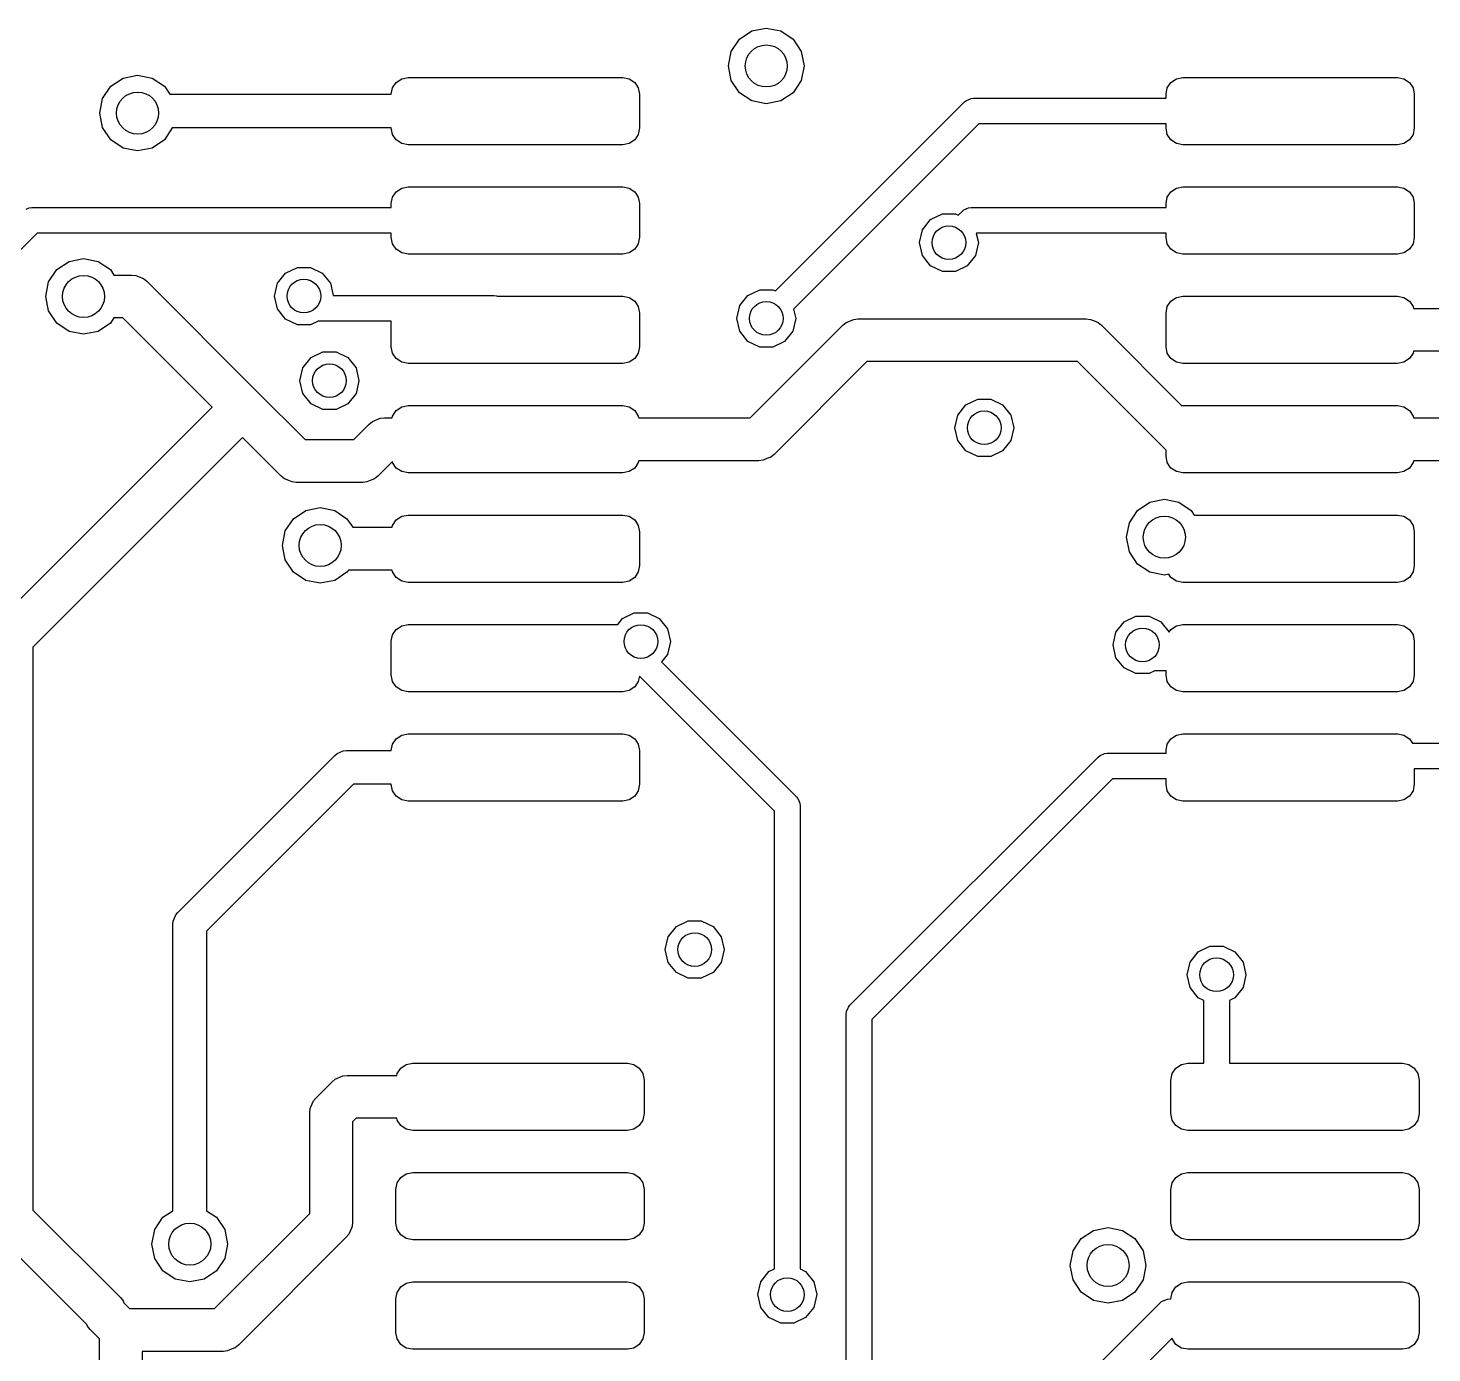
# Model space of a CAD drawing. Extents: x 0.05 to 3.89, y 0.04 to 4.21.
# Drawn here: x 1.9819 to 2.3102, y 1.1675 to 1.4774 of the extents above; entities that cross this region are included whole.
import ezdxf

# ---------------------------------------------------------------- set-up
doc = ezdxf.new("R2010")
doc.units = 0
doc.header["$MEASUREMENT"] = 0
doc.layers.add('BLACK', color=7, linetype='CONTINUOUS')

msp = doc.modelspace()

# ---------------------------------------------------------------- linework, layer by layer
at = {"layer": 'BLACK', "linetype": 'CONTINUOUS'}
for p, q in [((2.14634, 1.47189), (2.14826, 1.47477)), ((2.14826, 1.47477), (2.15114, 1.47669)), ((2.15114, 1.47669), (2.15453, 1.47736)), ((2.15453, 1.47736), (2.15792, 1.47669)), ((2.15792, 1.47669), (2.16079, 1.47477)), ((2.16079, 1.47477), (2.16271, 1.47189)), ((2.14567, 1.4685), (2.14634, 1.47189)), ((2.16271, 1.47189), (2.16339, 1.4685)), ((2.14634, 1.46511), (2.14567, 1.4685)), ((2.16339, 1.4685), (2.16271, 1.46511)), ((2.00122, 1.46374), (2.00409, 1.46566)), ((2.00409, 1.46566), (2.00748, 1.46634)), ((2.00748, 1.46634), (2.01087, 1.46566)), ((2.01087, 1.46566), (2.01374, 1.46374)), ((2.06713, 1.46339), (2.06799, 1.46467)), ((2.06799, 1.46467), (2.06926, 1.46552)), ((2.06926, 1.46552), (2.07077, 1.46582)), ((2.07077, 1.46582), (2.12097, 1.46582)), ((2.12097, 1.46582), (2.12247, 1.46552)), ((2.12247, 1.46552), (2.12375, 1.46467)), ((2.12375, 1.46467), (2.1246, 1.46339)), ((2.14826, 1.46224), (2.14634, 1.46511)), ((2.16271, 1.46511), (2.16079, 1.46224)), ((2.24833, 1.46339), (2.24918, 1.46467)), ((2.24918, 1.46467), (2.25046, 1.46552)), ((2.25046, 1.46552), (2.25197, 1.46582)), ((2.25197, 1.46582), (2.30217, 1.46582)), ((2.30217, 1.46582), (2.30367, 1.46552)), ((2.30367, 1.46552), (2.30495, 1.46467)), ((2.30495, 1.46467), (2.3058, 1.46339)), ((1.9993, 1.46087), (2.00122, 1.46374)), ((2.01374, 1.46374), (2.01499, 1.46188)), ((2.01499, 1.46188), (2.06683, 1.46188)), ((2.06683, 1.46188), (2.06713, 1.46339)), ((2.1246, 1.46339), (2.1249, 1.46188)), ((2.1249, 1.46188), (2.1249, 1.45401)), ((2.15114, 1.46032), (2.14826, 1.46224)), ((2.16079, 1.46224), (2.15792, 1.46032)), ((2.24803, 1.46188), (2.24833, 1.46339)), ((2.24803, 1.46095), (2.24803, 1.46188)), ((2.3058, 1.46339), (2.3061, 1.46188)), ((2.3061, 1.46188), (2.3061, 1.45401)), ((1.99862, 1.45748), (1.9993, 1.46087)), ((2.15453, 1.45965), (2.15114, 1.46032)), ((2.15792, 1.46032), (2.15453, 1.45965)), ((2.1567, 1.41586), (2.2009, 1.46007)), ((2.2009, 1.46007), (2.20136, 1.46044)), ((2.20136, 1.46044), (2.20244, 1.46089)), ((2.20244, 1.46089), (2.20303, 1.46095)), ((2.20303, 1.46095), (2.24803, 1.46095)), ((1.9993, 1.45409), (1.99862, 1.45748)), ((2.20427, 1.45495), (2.16093, 1.4116)), ((2.24803, 1.45495), (2.20427, 1.45495)), ((2.24803, 1.45401), (2.24803, 1.45495)), ((2.00122, 1.45122), (1.9993, 1.45409)), ((2.01561, 1.45401), (2.01374, 1.45122)), ((2.06683, 1.45401), (2.01561, 1.45401)), ((2.06713, 1.4525), (2.06683, 1.45401)), ((2.06799, 1.45123), (2.06713, 1.4525)), ((2.1246, 1.4525), (2.12375, 1.45123)), ((2.1249, 1.45401), (2.1246, 1.4525)), ((2.24833, 1.4525), (2.24803, 1.45401)), ((2.24918, 1.45123), (2.24833, 1.4525)), ((2.3058, 1.4525), (2.30495, 1.45123)), ((2.3061, 1.45401), (2.3058, 1.4525)), ((2.00409, 1.4493), (2.00122, 1.45122)), ((2.00748, 1.44862), (2.00409, 1.4493)), ((2.01087, 1.4493), (2.00748, 1.44862)), ((2.01374, 1.45122), (2.01087, 1.4493)), ((2.06926, 1.45037), (2.06799, 1.45123)), ((2.07077, 1.45007), (2.06926, 1.45037)), ((2.12097, 1.45007), (2.07077, 1.45007)), ((2.12247, 1.45037), (2.12097, 1.45007)), ((2.12375, 1.45123), (2.12247, 1.45037)), ((2.25046, 1.45037), (2.24918, 1.45123)), ((2.25197, 1.45007), (2.25046, 1.45037)), ((2.30217, 1.45007), (2.25197, 1.45007)), ((2.30367, 1.45037), (2.30217, 1.45007)), ((2.30495, 1.45123), (2.30367, 1.45037)), ((2.06713, 1.4378), (2.06799, 1.43908)), ((2.06799, 1.43908), (2.06926, 1.43993)), ((2.06926, 1.43993), (2.07077, 1.44023)), ((2.07077, 1.44023), (2.12097, 1.44023)), ((2.12097, 1.44023), (2.12247, 1.43993)), ((2.12247, 1.43993), (2.12375, 1.43908)), ((2.12375, 1.43908), (2.1246, 1.4378)), ((2.24833, 1.4378), (2.24918, 1.43908)), ((2.24918, 1.43908), (2.25046, 1.43993)), ((2.25046, 1.43993), (2.25197, 1.44023)), ((2.25197, 1.44023), (2.30217, 1.44023)), ((2.30217, 1.44023), (2.30367, 1.43993)), ((2.30367, 1.43993), (2.30495, 1.43908)), ((2.30495, 1.43908), (2.3058, 1.4378)), ((1.9814, 1.43498), (1.98216, 1.4353)), ((1.98216, 1.4353), (1.98275, 1.43536)), ((1.98275, 1.43536), (2.06683, 1.43536)), ((2.06683, 1.43629), (2.06713, 1.4378)), ((2.06683, 1.43536), (2.06683, 1.43629)), ((2.1246, 1.4378), (2.1249, 1.43629)), ((2.1249, 1.43629), (2.1249, 1.42842)), ((2.20077, 1.43485), (2.20185, 1.4353)), ((2.20185, 1.4353), (2.20243, 1.43536)), ((2.20243, 1.43536), (2.24803, 1.43536)), ((2.24803, 1.43629), (2.24833, 1.4378)), ((2.24803, 1.43536), (2.24803, 1.43629)), ((2.3058, 1.4378), (2.3061, 1.43629)), ((2.3061, 1.43629), (2.3061, 1.42842)), ((2.19104, 1.43015), (2.19295, 1.43255)), ((2.19295, 1.43255), (2.19571, 1.43388)), ((2.19571, 1.43388), (2.19878, 1.43388)), ((2.19878, 1.43388), (2.19941, 1.43358)), ((2.19941, 1.43358), (2.20031, 1.43448)), ((2.20031, 1.43448), (2.20077, 1.43485)), ((1.98399, 1.42936), (1.9096, 1.35497)), ((2.06683, 1.42936), (1.98399, 1.42936)), ((2.06683, 1.42842), (2.06683, 1.42936)), ((2.06713, 1.42691), (2.06683, 1.42842)), ((2.1249, 1.42842), (2.1246, 1.42691)), ((2.19035, 1.42717), (2.19104, 1.43015)), ((2.20368, 1.42936), (2.20364, 1.42932)), ((2.20364, 1.42932), (2.20413, 1.42717)), ((2.24803, 1.42936), (2.20368, 1.42936)), ((2.24803, 1.42842), (2.24803, 1.42936)), ((2.24833, 1.42691), (2.24803, 1.42842)), ((2.3061, 1.42842), (2.3058, 1.42691)), ((2.06799, 1.42564), (2.06713, 1.42691)), ((2.06926, 1.42478), (2.06799, 1.42564)), ((2.12375, 1.42564), (2.12247, 1.42478)), ((2.1246, 1.42691), (2.12375, 1.42564)), ((2.19104, 1.42418), (2.19035, 1.42717)), ((2.20413, 1.42717), (2.20345, 1.42418)), ((2.24918, 1.42564), (2.24833, 1.42691)), ((2.25046, 1.42478), (2.24918, 1.42564)), ((2.30495, 1.42564), (2.30367, 1.42478)), ((2.3058, 1.42691), (2.30495, 1.42564)), ((1.98858, 1.42086), (1.99145, 1.42278)), ((1.99145, 1.42278), (1.99484, 1.42345)), ((1.99484, 1.42345), (1.99823, 1.42278)), ((1.99823, 1.42278), (2.00111, 1.42086)), ((2.07077, 1.42448), (2.06926, 1.42478)), ((2.12097, 1.42448), (2.07077, 1.42448)), ((2.12247, 1.42478), (2.12097, 1.42448)), ((2.19295, 1.42178), (2.19104, 1.42418)), ((2.19571, 1.42045), (2.19295, 1.42178)), ((2.20154, 1.42178), (2.19878, 1.42045)), ((2.20345, 1.42418), (2.20154, 1.42178)), ((2.25197, 1.42448), (2.25046, 1.42478)), ((2.30217, 1.42448), (2.25197, 1.42448)), ((2.30367, 1.42478), (2.30217, 1.42448)), ((1.98666, 1.41798), (1.98858, 1.42086)), ((2.00111, 1.42086), (2.00195, 1.41959)), ((2.00195, 1.41959), (2.00609, 1.41959)), ((2.00609, 1.41959), (2.00707, 1.4195)), ((2.00707, 1.4195), (2.00707, 1.4195)), ((2.00707, 1.4195), (2.00782, 1.41919)), ((2.00782, 1.41919), (2.00887, 1.41875)), ((2.00887, 1.41875), (2.00887, 1.41875)), ((2.00887, 1.41875), (2.00963, 1.41813)), ((2.04017, 1.41766), (2.04209, 1.42005)), ((2.04209, 1.42005), (2.04485, 1.42138)), ((2.04485, 1.42138), (2.04791, 1.42138)), ((2.04791, 1.42138), (2.05068, 1.42005)), ((2.05068, 1.42005), (2.05259, 1.41766)), ((2.19878, 1.42045), (2.19571, 1.42045)), ((1.98599, 1.41459), (1.98666, 1.41798)), ((2.00963, 1.41813), (2.03553, 1.39223)), ((2.03949, 1.41467), (2.04017, 1.41766)), ((2.05259, 1.41766), (2.05324, 1.41481)), ((2.15023, 1.41484), (2.15299, 1.41617)), ((2.15299, 1.41617), (2.15606, 1.41617)), ((2.15606, 1.41617), (2.1567, 1.41586)), ((1.98666, 1.4112), (1.98599, 1.41459)), ((2.04017, 1.41168), (2.03949, 1.41467)), ((2.05324, 1.41481), (2.09082, 1.41481)), ((2.09082, 1.41481), (2.09141, 1.41475)), ((2.09141, 1.41475), (2.09168, 1.41464)), ((2.09168, 1.41464), (2.12097, 1.41464)), ((2.12097, 1.41464), (2.12247, 1.41434)), ((2.12247, 1.41434), (2.12375, 1.41349)), ((2.12375, 1.41349), (2.1246, 1.41221)), ((2.1246, 1.41221), (2.1249, 1.4107)), ((2.14764, 1.40945), (2.14832, 1.41244)), ((2.14832, 1.41244), (2.15023, 1.41484)), ((2.24803, 1.4107), (2.24833, 1.41221)), ((2.24833, 1.41221), (2.24918, 1.41349)), ((2.24918, 1.41349), (2.25046, 1.41434)), ((2.25046, 1.41434), (2.25197, 1.41464)), ((2.25197, 1.41464), (2.30217, 1.41464)), ((2.30217, 1.41464), (2.30367, 1.41434)), ((2.30367, 1.41434), (2.30495, 1.41349)), ((2.30495, 1.41349), (2.3058, 1.41221)), ((2.3058, 1.41221), (2.30589, 1.41177)), ((1.98858, 1.40833), (1.98666, 1.4112)), ((2.00195, 1.40959), (2.00111, 1.40833)), ((2.00402, 1.40959), (2.00195, 1.40959)), ((2.02493, 1.38869), (2.00402, 1.40959)), ((2.04209, 1.40928), (2.04017, 1.41168)), ((2.04485, 1.40795), (2.04209, 1.40928)), ((2.0497, 1.40881), (2.04791, 1.40795)), ((2.06683, 1.40881), (2.0497, 1.40881)), ((2.06683, 1.40283), (2.06683, 1.40881)), ((2.1249, 1.4107), (2.1249, 1.40283)), ((2.14832, 1.40646), (2.14764, 1.40945)), ((2.16142, 1.40945), (2.16074, 1.40646)), ((2.16093, 1.4116), (2.16142, 1.40945)), ((2.17319, 1.40849), (2.17499, 1.40923)), ((2.17499, 1.40923), (2.17597, 1.40933)), ((2.17499, 1.40923), (2.17499, 1.40923)), ((2.17597, 1.40933), (2.22937, 1.40933)), ((2.22937, 1.40933), (2.23034, 1.40923)), ((2.23034, 1.40923), (2.23034, 1.40923)), ((2.23034, 1.40923), (2.23109, 1.40893)), ((2.23109, 1.40893), (2.23214, 1.40849)), ((2.24803, 1.40283), (2.24803, 1.4107)), ((2.30589, 1.41177), (2.32497, 1.41177)), ((1.99145, 1.40641), (1.98858, 1.40833)), ((1.99484, 1.40573), (1.99145, 1.40641)), ((1.99823, 1.40641), (1.99484, 1.40573)), ((2.00111, 1.40833), (1.99823, 1.40641)), ((2.04791, 1.40795), (2.04485, 1.40795)), ((2.15023, 1.40406), (2.14832, 1.40646)), ((2.15074, 1.38617), (2.17243, 1.40787)), ((2.16074, 1.40646), (2.15882, 1.40406)), ((2.17243, 1.40787), (2.17319, 1.40849)), ((2.23214, 1.40849), (2.23214, 1.40849)), ((2.23214, 1.40849), (2.2329, 1.40787)), ((2.2329, 1.40787), (2.25176, 1.38901)), ((2.06713, 1.40132), (2.06683, 1.40283)), ((2.1249, 1.40283), (2.1246, 1.40132)), ((2.15299, 1.40273), (2.15023, 1.40406)), ((2.15606, 1.40273), (2.15299, 1.40273)), ((2.15882, 1.40406), (2.15606, 1.40273)), ((2.24833, 1.40132), (2.24803, 1.40283)), ((2.04615, 1.39787), (2.04807, 1.40027)), ((2.04807, 1.40027), (2.05083, 1.4016)), ((2.05083, 1.4016), (2.0539, 1.4016)), ((2.0539, 1.4016), (2.05666, 1.40027)), ((2.05666, 1.40027), (2.05857, 1.39787)), ((2.06799, 1.40004), (2.06713, 1.40132)), ((2.06926, 1.39919), (2.06799, 1.40004)), ((2.07077, 1.39889), (2.06926, 1.39919)), ((2.12097, 1.39889), (2.07077, 1.39889)), ((2.12247, 1.39919), (2.12097, 1.39889)), ((2.12375, 1.40004), (2.12247, 1.39919)), ((2.1246, 1.40132), (2.12375, 1.40004)), ((2.17804, 1.39933), (2.15635, 1.37764)), ((2.2273, 1.39933), (2.17804, 1.39933)), ((2.24803, 1.37859), (2.2273, 1.39933)), ((2.24918, 1.40004), (2.24833, 1.40132)), ((2.25046, 1.39919), (2.24918, 1.40004)), ((2.25197, 1.39889), (2.25046, 1.39919)), ((2.30217, 1.39889), (2.25197, 1.39889)), ((2.30367, 1.39919), (2.30217, 1.39889)), ((2.30495, 1.40004), (2.30367, 1.39919)), ((2.3058, 1.40132), (2.30495, 1.40004)), ((2.30589, 1.40177), (2.3058, 1.40132)), ((2.32704, 1.40177), (2.30589, 1.40177)), ((2.04547, 1.39488), (2.04615, 1.39787)), ((2.05857, 1.39787), (2.05925, 1.39488)), ((2.03553, 1.39223), (2.03553, 1.39222)), ((2.03553, 1.39222), (2.04665, 1.3811)), ((2.04615, 1.39189), (2.04547, 1.39488)), ((2.05925, 1.39488), (2.05857, 1.39189)), ((2.04807, 1.3895), (2.04615, 1.39189)), ((2.05083, 1.38816), (2.04807, 1.3895)), ((2.05666, 1.3895), (2.0539, 1.38816)), ((2.05857, 1.39189), (2.05666, 1.3895)), ((2.06926, 1.38875), (2.07077, 1.38905)), ((2.07077, 1.38905), (2.12097, 1.38905)), ((2.12097, 1.38905), (2.12247, 1.38875)), ((2.1993, 1.38685), (2.20122, 1.38924)), ((2.20122, 1.38924), (2.20398, 1.39058)), ((2.20398, 1.39058), (2.20704, 1.39058)), ((2.20704, 1.39058), (2.20981, 1.38924)), ((2.20981, 1.38924), (2.21172, 1.38685)), ((2.25176, 1.38901), (2.25197, 1.38905)), ((2.25197, 1.38905), (2.30217, 1.38905)), ((2.30217, 1.38905), (2.30367, 1.38875)), ((1.97442, 1.33818), (2.02493, 1.38869)), ((2.0539, 1.38816), (2.05083, 1.38816)), ((2.06244, 1.38533), (2.06424, 1.38608)), ((2.06424, 1.38608), (2.06521, 1.38617)), ((2.06521, 1.38617), (2.06705, 1.38617)), ((2.06705, 1.38617), (2.06713, 1.38662)), ((2.06713, 1.38662), (2.06799, 1.3879)), ((2.06799, 1.3879), (2.06926, 1.38875)), ((2.12247, 1.38875), (2.12375, 1.3879)), ((2.12375, 1.3879), (2.1246, 1.38662)), ((2.1246, 1.38662), (2.12469, 1.38617)), ((2.12469, 1.38617), (2.15074, 1.38617)), ((2.19862, 1.38386), (2.1993, 1.38685)), ((2.21172, 1.38685), (2.2124, 1.38386)), ((2.30367, 1.38875), (2.30495, 1.3879)), ((2.30495, 1.3879), (2.3058, 1.38662)), ((2.3058, 1.38662), (2.30589, 1.38617)), ((2.30589, 1.38617), (2.31607, 1.38617)), ((2.05807, 1.3811), (2.06168, 1.38471)), ((2.06168, 1.38471), (2.06244, 1.38533)), ((2.06244, 1.38533), (2.06244, 1.38533)), ((2.1993, 1.38087), (2.19862, 1.38386)), ((2.2124, 1.38386), (2.21172, 1.38087)), ((2.032, 1.38162), (1.98295, 1.33257)), ((2.04105, 1.37257), (2.032, 1.38162)), ((2.04665, 1.3811), (2.05807, 1.3811)), ((2.20122, 1.37847), (2.1993, 1.38087)), ((2.21172, 1.38087), (2.20981, 1.37847)), ((2.06708, 1.37598), (2.06368, 1.37257)), ((2.06713, 1.37573), (2.06708, 1.37598)), ((2.12469, 1.37617), (2.1246, 1.37573)), ((2.15281, 1.37617), (2.12469, 1.37617)), ((2.15379, 1.37627), (2.15281, 1.37617)), ((2.15468, 1.37664), (2.15379, 1.37627)), ((2.15379, 1.37627), (2.15379, 1.37627)), ((2.15559, 1.37702), (2.15468, 1.37664)), ((2.15635, 1.37764), (2.15559, 1.37702)), ((2.15559, 1.37702), (2.15559, 1.37702)), ((2.20398, 1.37714), (2.20122, 1.37847)), ((2.20704, 1.37714), (2.20398, 1.37714)), ((2.20981, 1.37847), (2.20704, 1.37714)), ((2.24803, 1.37724), (2.24803, 1.37859)), ((2.24833, 1.37573), (2.24803, 1.37724)), ((2.30589, 1.37617), (2.3058, 1.37573)), ((2.314, 1.37617), (2.30589, 1.37617)), ((2.04181, 1.37194), (2.04105, 1.37257)), ((2.06368, 1.37257), (2.06292, 1.37194)), ((2.06799, 1.37445), (2.06713, 1.37573)), ((2.06926, 1.3736), (2.06799, 1.37445)), ((2.07077, 1.3733), (2.06926, 1.3736)), ((2.12097, 1.3733), (2.07077, 1.3733)), ((2.12247, 1.3736), (2.12097, 1.3733)), ((2.12375, 1.37445), (2.12247, 1.3736)), ((2.1246, 1.37573), (2.12375, 1.37445)), ((2.24918, 1.37445), (2.24833, 1.37573)), ((2.25046, 1.3736), (2.24918, 1.37445)), ((2.25197, 1.3733), (2.25046, 1.3736)), ((2.30217, 1.3733), (2.25197, 1.3733)), ((2.30367, 1.3736), (2.30217, 1.3733)), ((2.30495, 1.37445), (2.30367, 1.3736)), ((2.3058, 1.37573), (2.30495, 1.37445)), ((2.04181, 1.37194), (2.04181, 1.37194)), ((2.04286, 1.37151), (2.04181, 1.37194)), ((2.04361, 1.3712), (2.04286, 1.37151)), ((2.04458, 1.3711), (2.04361, 1.3712)), ((2.04361, 1.3712), (2.04361, 1.3712)), ((2.06014, 1.3711), (2.04458, 1.3711)), ((2.06112, 1.3712), (2.06014, 1.3711)), ((2.06186, 1.37151), (2.06112, 1.3712)), ((2.06112, 1.3712), (2.06112, 1.3712)), ((2.06292, 1.37194), (2.06186, 1.37151)), ((2.06292, 1.37194), (2.06292, 1.37194)), ((2.24137, 1.36453), (2.24425, 1.36645)), ((2.24425, 1.36645), (2.24764, 1.36713)), ((2.24764, 1.36713), (2.25103, 1.36645)), ((2.25103, 1.36645), (2.2539, 1.36453)), ((2.04393, 1.3626), (2.04681, 1.36452)), ((2.04681, 1.36452), (2.0502, 1.3652)), ((2.0502, 1.3652), (2.05359, 1.36452)), ((2.05359, 1.36452), (2.05646, 1.3626)), ((2.06799, 1.36231), (2.06926, 1.36316)), ((2.06926, 1.36316), (2.07077, 1.36346)), ((2.07077, 1.36346), (2.12097, 1.36346)), ((2.12097, 1.36346), (2.12247, 1.36316)), ((2.12247, 1.36316), (2.12375, 1.36231)), ((2.23945, 1.36166), (2.24137, 1.36453)), ((2.2539, 1.36453), (2.25462, 1.36346)), ((2.25462, 1.36346), (2.30217, 1.36346)), ((2.30217, 1.36346), (2.30367, 1.36316)), ((2.30367, 1.36316), (2.30495, 1.36231)), ((2.04134, 1.35634), (2.04201, 1.35973)), ((2.04201, 1.35973), (2.04393, 1.3626)), ((2.05646, 1.3626), (2.05781, 1.36058)), ((2.05781, 1.36058), (2.06705, 1.36058)), ((2.06705, 1.36058), (2.06713, 1.36103)), ((2.06713, 1.36103), (2.06799, 1.36231)), ((2.12375, 1.36231), (2.1246, 1.36103)), ((2.1246, 1.36103), (2.1249, 1.35952)), ((2.1249, 1.35952), (2.1249, 1.35165)), ((2.23878, 1.35827), (2.23945, 1.36166)), ((2.30495, 1.36231), (2.3058, 1.36103)), ((2.3058, 1.36103), (2.3061, 1.35952)), ((2.3061, 1.35952), (2.3061, 1.35165)), ((2.04201, 1.35295), (2.04134, 1.35634)), ((2.23945, 1.35488), (2.23878, 1.35827)), ((2.04393, 1.35007), (2.04201, 1.35295)), ((2.24137, 1.352), (2.23945, 1.35488)), ((2.04681, 1.34815), (2.04393, 1.35007)), ((2.05646, 1.35007), (2.05359, 1.34815)), ((2.0568, 1.35058), (2.05646, 1.35007)), ((2.06705, 1.35058), (2.0568, 1.35058)), ((2.06713, 1.35014), (2.06705, 1.35058)), ((2.06799, 1.34886), (2.06713, 1.35014)), ((2.1246, 1.35014), (2.12375, 1.34886)), ((2.1249, 1.35165), (2.1246, 1.35014)), ((2.24425, 1.35008), (2.24137, 1.352)), ((2.24764, 1.34941), (2.24425, 1.35008)), ((2.24868, 1.34962), (2.24764, 1.34941)), ((2.24918, 1.34886), (2.24868, 1.34962)), ((2.3058, 1.35014), (2.30495, 1.34886)), ((2.3061, 1.35165), (2.3058, 1.35014)), ((2.0502, 1.34748), (2.04681, 1.34815)), ((2.05359, 1.34815), (2.0502, 1.34748)), ((2.06926, 1.34801), (2.06799, 1.34886)), ((2.07077, 1.34771), (2.06926, 1.34801)), ((2.12097, 1.34771), (2.07077, 1.34771)), ((2.12247, 1.34801), (2.12097, 1.34771)), ((2.12375, 1.34886), (2.12247, 1.34801)), ((2.25046, 1.34801), (2.24918, 1.34886)), ((2.25197, 1.34771), (2.25046, 1.34801)), ((2.30217, 1.34771), (2.25197, 1.34771)), ((2.30367, 1.34801), (2.30217, 1.34771)), ((2.30495, 1.34886), (2.30367, 1.34801)), ((2.1209, 1.33924), (2.12366, 1.34058)), ((2.12366, 1.34058), (2.12673, 1.34058)), ((2.12673, 1.34058), (2.12949, 1.33924)), ((2.23822, 1.33846), (2.24099, 1.33979)), ((2.24099, 1.33979), (2.24405, 1.33979)), ((2.24405, 1.33979), (2.24682, 1.33846)), ((2.06713, 1.33544), (2.06799, 1.33671)), ((2.06799, 1.33671), (2.06926, 1.33757)), ((2.06926, 1.33757), (2.07077, 1.33787)), ((2.07077, 1.33787), (2.1198, 1.33787)), ((2.1198, 1.33787), (2.1209, 1.33924)), ((2.12949, 1.33924), (2.1314, 1.33685)), ((2.1314, 1.33685), (2.13209, 1.33386)), ((2.23631, 1.33606), (2.23822, 1.33846)), ((2.24682, 1.33846), (2.24873, 1.33606)), ((2.24873, 1.33604), (2.24918, 1.33671)), ((2.24918, 1.33671), (2.25046, 1.33757)), ((2.25046, 1.33757), (2.25197, 1.33787)), ((2.25197, 1.33787), (2.30217, 1.33787)), ((2.30217, 1.33787), (2.30367, 1.33757)), ((2.30367, 1.33757), (2.30495, 1.33671)), ((2.30495, 1.33671), (2.3058, 1.33544)), ((2.06683, 1.33393), (2.06713, 1.33544)), ((2.06683, 1.32606), (2.06683, 1.33393)), ((2.13209, 1.33386), (2.1314, 1.33087)), ((2.23563, 1.33307), (2.23631, 1.33606)), ((2.24873, 1.33606), (2.24873, 1.33604)), ((2.3058, 1.33544), (2.3061, 1.33393)), ((2.3061, 1.33393), (2.3061, 1.32606)), ((1.98295, 1.33257), (1.98295, 1.20089)), ((2.1314, 1.33087), (2.13001, 1.32913)), ((2.23631, 1.33008), (2.23563, 1.33307)), ((2.23822, 1.32768), (2.23631, 1.33008)), ((2.13001, 1.32913), (2.16157, 1.29757)), ((2.24099, 1.32635), (2.23822, 1.32768)), ((2.24542, 1.32701), (2.24405, 1.32635)), ((2.2456, 1.32699), (2.24542, 1.32701)), ((2.24803, 1.32699), (2.2456, 1.32699)), ((2.24803, 1.32606), (2.24803, 1.32699)), ((2.06713, 1.32455), (2.06683, 1.32606)), ((2.06799, 1.32327), (2.06713, 1.32455)), ((2.06926, 1.32242), (2.06799, 1.32327)), ((2.12375, 1.32327), (2.12247, 1.32242)), ((2.1246, 1.32455), (2.12375, 1.32327)), ((2.12485, 1.3258), (2.1246, 1.32455)), ((2.15645, 1.29421), (2.12485, 1.3258)), ((2.24405, 1.32635), (2.24099, 1.32635)), ((2.24833, 1.32455), (2.24803, 1.32606)), ((2.24918, 1.32327), (2.24833, 1.32455)), ((2.25046, 1.32242), (2.24918, 1.32327)), ((2.30495, 1.32327), (2.30367, 1.32242)), ((2.3058, 1.32455), (2.30495, 1.32327)), ((2.3061, 1.32606), (2.3058, 1.32455)), ((2.07077, 1.32212), (2.06926, 1.32242)), ((2.12097, 1.32212), (2.07077, 1.32212)), ((2.12247, 1.32242), (2.12097, 1.32212)), ((2.25197, 1.32212), (2.25046, 1.32242)), ((2.30217, 1.32212), (2.25197, 1.32212)), ((2.30367, 1.32242), (2.30217, 1.32212)), ((2.06713, 1.30985), (2.06799, 1.31112)), ((2.06799, 1.31112), (2.06926, 1.31198)), ((2.06926, 1.31198), (2.07077, 1.31228)), ((2.07077, 1.31228), (2.12097, 1.31228)), ((2.12097, 1.31228), (2.12247, 1.31198)), ((2.12247, 1.31198), (2.12375, 1.31112)), ((2.12375, 1.31112), (2.1246, 1.30985)), ((2.24833, 1.30985), (2.24918, 1.31112)), ((2.24918, 1.31112), (2.25046, 1.31198)), ((2.25046, 1.31198), (2.25197, 1.31228)), ((2.25197, 1.31228), (2.30217, 1.31228)), ((2.30217, 1.31228), (2.30367, 1.31198)), ((2.30367, 1.31198), (2.30495, 1.31112)), ((2.30495, 1.31112), (2.30564, 1.31009)), ((2.0169, 1.2705), (2.05359, 1.30719)), ((2.05359, 1.30719), (2.05418, 1.30768)), ((2.05418, 1.30768), (2.0556, 1.30826)), ((2.0556, 1.30826), (2.05637, 1.30834)), ((2.05637, 1.30834), (2.06683, 1.30834)), ((2.06683, 1.30834), (2.06713, 1.30985)), ((2.1246, 1.30985), (2.1249, 1.30834)), ((2.1249, 1.30834), (2.1249, 1.30047)), ((2.17411, 1.24882), (2.23213, 1.30685)), ((2.23213, 1.30685), (2.23259, 1.30722)), ((2.23259, 1.30722), (2.23367, 1.30767)), ((2.23367, 1.30767), (2.23425, 1.30772)), ((2.23425, 1.30772), (2.24803, 1.30772)), ((2.24803, 1.30834), (2.24833, 1.30985)), ((2.24803, 1.30772), (2.24803, 1.30834)), ((2.30564, 1.31009), (2.3189, 1.31009)), ((2.31765, 1.30409), (2.3061, 1.30409)), ((2.3061, 1.30409), (2.3061, 1.30047)), ((2.058, 1.30047), (2.02362, 1.26609)), ((2.06683, 1.30047), (2.058, 1.30047)), ((2.06713, 1.29896), (2.06683, 1.30047)), ((2.1249, 1.30047), (2.1246, 1.29896)), ((2.23549, 1.30172), (2.17923, 1.24546)), ((2.24803, 1.30172), (2.23549, 1.30172)), ((2.24803, 1.30047), (2.24803, 1.30172)), ((2.24833, 1.29896), (2.24803, 1.30047)), ((2.3061, 1.30047), (2.3058, 1.29896)), ((2.06799, 1.29768), (2.06713, 1.29896)), ((2.06926, 1.29683), (2.06799, 1.29768)), ((2.12375, 1.29768), (2.12247, 1.29683)), ((2.1246, 1.29896), (2.12375, 1.29768)), ((2.16157, 1.29757), (2.16194, 1.29712)), ((2.16194, 1.29712), (2.16239, 1.29603)), ((2.24918, 1.29768), (2.24833, 1.29896)), ((2.25046, 1.29683), (2.24918, 1.29768)), ((2.30495, 1.29768), (2.30367, 1.29683)), ((2.3058, 1.29896), (2.30495, 1.29768)), ((2.07077, 1.29653), (2.06926, 1.29683)), ((2.12097, 1.29653), (2.07077, 1.29653)), ((2.12247, 1.29683), (2.12097, 1.29653)), ((2.15645, 1.18711), (2.15645, 1.29421)), ((2.16239, 1.29603), (2.16245, 1.29545)), ((2.16245, 1.29545), (2.16245, 1.18711)), ((2.25197, 1.29653), (2.25046, 1.29683)), ((2.30217, 1.29653), (2.25197, 1.29653)), ((2.30367, 1.29683), (2.30217, 1.29653)), ((2.01575, 1.26772), (2.01582, 1.26848)), ((2.01575, 1.20073), (2.01575, 1.26772)), ((2.01582, 1.26848), (2.01641, 1.2699)), ((2.01641, 1.2699), (2.0169, 1.2705)), ((2.1335, 1.2672), (2.13626, 1.26853)), ((2.13626, 1.26853), (2.13933, 1.26853)), ((2.13933, 1.26853), (2.14209, 1.2672)), ((2.02362, 1.26609), (2.02362, 1.20073)), ((2.13091, 1.26181), (2.13159, 1.2648)), ((2.13159, 1.2648), (2.1335, 1.2672)), ((2.14209, 1.2672), (2.144, 1.2648)), ((2.144, 1.2648), (2.14469, 1.26181)), ((2.13159, 1.25882), (2.13091, 1.26181)), ((2.14469, 1.26181), (2.144, 1.25882)), ((2.25364, 1.25889), (2.25555, 1.26129)), ((2.25555, 1.26129), (2.25831, 1.26262)), ((2.25831, 1.26262), (2.26138, 1.26262)), ((2.26138, 1.26262), (2.26414, 1.26129)), ((2.26414, 1.26129), (2.26605, 1.25889)), ((2.1335, 1.25642), (2.13159, 1.25882)), ((2.144, 1.25882), (2.14209, 1.25642)), ((2.25295, 1.25591), (2.25364, 1.25889)), ((2.26605, 1.25889), (2.26673, 1.25591)), ((2.13626, 1.25509), (2.1335, 1.25642)), ((2.13933, 1.25509), (2.13626, 1.25509)), ((2.14209, 1.25642), (2.13933, 1.25509)), ((2.25364, 1.25292), (2.25295, 1.25591)), ((2.26673, 1.25591), (2.26605, 1.25292)), ((2.25555, 1.25052), (2.25364, 1.25292)), ((2.26605, 1.25292), (2.26414, 1.25052)), ((2.17329, 1.24729), (2.17373, 1.24837)), ((2.17373, 1.24837), (2.17411, 1.24882)), ((2.25684, 1.24989), (2.25555, 1.25052)), ((2.25684, 1.23524), (2.25684, 1.24989)), ((2.26414, 1.25052), (2.26284, 1.24989)), ((2.26284, 1.24989), (2.26284, 1.23524)), ((2.17323, 1.2467), (2.17329, 1.24729)), ((2.17323, 1.07806), (2.17323, 1.2467)), ((2.17923, 1.24546), (2.17923, 1.07682)), ((2.06907, 1.23408), (2.07034, 1.23494)), ((2.07034, 1.23494), (2.07185, 1.23524)), ((2.07185, 1.23524), (2.12205, 1.23524)), ((2.12205, 1.23524), (2.12355, 1.23494)), ((2.12355, 1.23494), (2.12483, 1.23408)), ((2.25033, 1.23408), (2.25161, 1.23494)), ((2.25161, 1.23494), (2.25312, 1.23524)), ((2.25312, 1.23524), (2.25684, 1.23524)), ((2.26284, 1.23524), (2.30331, 1.23524)), ((2.30331, 1.23524), (2.30482, 1.23494)), ((2.30482, 1.23494), (2.3061, 1.23408)), ((2.05296, 1.2309), (2.05372, 1.23152)), ((2.05372, 1.23152), (2.05552, 1.23227)), ((2.05372, 1.23152), (2.05372, 1.23152)), ((2.05552, 1.23227), (2.0565, 1.23236)), ((2.0565, 1.23236), (2.06812, 1.23236)), ((2.06812, 1.23236), (2.06821, 1.23281)), ((2.06821, 1.23281), (2.06907, 1.23408)), ((2.12483, 1.23408), (2.12568, 1.23281)), ((2.12568, 1.23281), (2.12598, 1.2313)), ((2.24918, 1.2313), (2.24948, 1.23281)), ((2.24948, 1.23281), (2.25033, 1.23408)), ((2.3061, 1.23408), (2.30695, 1.23281)), ((2.30695, 1.23281), (2.30725, 1.2313)), ((2.04922, 1.22716), (2.05296, 1.2309)), ((2.12598, 1.2313), (2.12598, 1.22343)), ((2.24918, 1.22343), (2.24918, 1.2313)), ((2.30725, 1.2313), (2.30725, 1.22343)), ((2.04787, 1.22465), (2.04831, 1.2257)), ((2.04831, 1.2257), (2.0486, 1.2264)), ((2.0486, 1.2264), (2.04922, 1.22716)), ((2.0486, 1.2264), (2.0486, 1.2264)), ((2.04776, 1.22362), (2.04785, 1.2246)), ((2.04776, 1.20011), (2.04776, 1.22362)), ((2.04785, 1.2246), (2.04787, 1.22465)), ((2.05857, 1.22236), (2.05776, 1.22155)), ((2.05776, 1.22155), (2.05776, 1.19803)), ((2.06812, 1.22236), (2.05857, 1.22236)), ((2.06821, 1.22192), (2.06812, 1.22236)), ((2.06907, 1.22064), (2.06821, 1.22192)), ((2.12568, 1.22192), (2.12483, 1.22064)), ((2.12598, 1.22343), (2.12568, 1.22192)), ((2.24948, 1.22192), (2.24918, 1.22343)), ((2.25033, 1.22064), (2.24948, 1.22192)), ((2.30695, 1.22192), (2.3061, 1.22064)), ((2.30725, 1.22343), (2.30695, 1.22192)), ((2.07034, 1.21979), (2.06907, 1.22064)), ((2.07185, 1.21949), (2.07034, 1.21979)), ((2.12205, 1.21949), (2.07185, 1.21949)), ((2.12355, 1.21979), (2.12205, 1.21949)), ((2.12483, 1.22064), (2.12355, 1.21979)), ((2.25161, 1.21979), (2.25033, 1.22064)), ((2.25312, 1.21949), (2.25161, 1.21979)), ((2.30331, 1.21949), (2.25312, 1.21949)), ((2.30482, 1.21979), (2.30331, 1.21949)), ((2.3061, 1.22064), (2.30482, 1.21979)), ((2.06821, 1.20722), (2.06907, 1.20849)), ((2.06907, 1.20849), (2.07034, 1.20935)), ((2.07034, 1.20935), (2.07185, 1.20965)), ((2.07185, 1.20965), (2.12205, 1.20965)), ((2.12205, 1.20965), (2.12355, 1.20935)), ((2.12355, 1.20935), (2.12483, 1.20849)), ((2.12483, 1.20849), (2.12568, 1.20722)), ((2.24948, 1.20722), (2.25033, 1.20849)), ((2.25033, 1.20849), (2.25161, 1.20935)), ((2.25161, 1.20935), (2.25312, 1.20965)), ((2.25312, 1.20965), (2.30331, 1.20965)), ((2.30331, 1.20965), (2.30482, 1.20935)), ((2.30482, 1.20935), (2.3061, 1.20849)), ((2.3061, 1.20849), (2.30695, 1.20722)), ((2.06791, 1.20571), (2.06821, 1.20722)), ((2.06791, 1.19783), (2.06791, 1.20571)), ((2.12568, 1.20722), (2.12598, 1.20571)), ((2.12598, 1.20571), (2.12598, 1.19783)), ((2.24918, 1.20571), (2.24948, 1.20722)), ((2.24918, 1.19783), (2.24918, 1.20571)), ((2.30695, 1.20722), (2.30725, 1.20571)), ((2.30725, 1.20571), (2.30725, 1.19783)), ((1.98295, 1.20089), (2.00346, 1.18039)), ((2.0115, 1.1963), (2.01342, 1.19918)), ((2.01342, 1.19918), (2.01575, 1.20073)), ((2.02362, 1.20073), (2.02595, 1.19918)), ((2.02549, 1.17783), (2.04776, 1.20011)), ((2.02595, 1.19918), (2.02787, 1.1963)), ((1.99558, 1.17412), (1.97442, 1.19528)), ((2.01083, 1.19291), (2.0115, 1.1963)), ((2.02787, 1.1963), (2.02854, 1.19291)), ((2.05691, 1.19526), (2.05629, 1.1945)), ((2.05748, 1.19663), (2.05691, 1.19526)), ((2.05691, 1.19526), (2.05691, 1.19526)), ((2.05766, 1.19706), (2.05748, 1.19663)), ((2.05776, 1.19803), (2.05766, 1.19706)), ((2.05766, 1.19706), (2.05766, 1.19706)), ((2.06821, 1.19633), (2.06791, 1.19783)), ((2.06907, 1.19505), (2.06821, 1.19633)), ((2.12568, 1.19633), (2.12483, 1.19505)), ((2.12598, 1.19783), (2.12568, 1.19633)), ((2.22821, 1.19419), (2.23108, 1.19611)), ((2.23108, 1.19611), (2.23447, 1.19678)), ((2.23447, 1.19678), (2.23786, 1.19611)), ((2.23786, 1.19611), (2.24074, 1.19419)), ((2.24948, 1.19633), (2.24918, 1.19783)), ((2.25033, 1.19505), (2.24948, 1.19633)), ((2.30695, 1.19633), (2.3061, 1.19505)), ((2.30725, 1.19783), (2.30695, 1.19633)), ((2.0115, 1.18952), (2.01083, 1.19291)), ((2.02854, 1.19291), (2.02787, 1.18952)), ((2.05629, 1.1945), (2.03109, 1.1693)), ((2.07034, 1.1942), (2.06907, 1.19505)), ((2.07185, 1.1939), (2.07034, 1.1942)), ((2.12205, 1.1939), (2.07185, 1.1939)), ((2.12355, 1.1942), (2.12205, 1.1939)), ((2.12483, 1.19505), (2.12355, 1.1942)), ((2.22629, 1.19131), (2.22821, 1.19419)), ((2.24074, 1.19419), (2.24266, 1.19131)), ((2.25161, 1.1942), (2.25033, 1.19505)), ((2.25312, 1.1939), (2.25161, 1.1942)), ((2.30331, 1.1939), (2.25312, 1.1939)), ((2.30482, 1.1942), (2.30331, 1.1939)), ((2.3061, 1.19505), (2.30482, 1.1942)), ((2.01342, 1.18665), (2.0115, 1.18952)), ((2.02787, 1.18952), (2.02595, 1.18665)), ((2.22562, 1.18792), (2.22629, 1.19131)), ((2.24266, 1.19131), (2.24333, 1.18792)), ((2.0163, 1.18473), (2.01342, 1.18665)), ((2.02595, 1.18665), (2.02307, 1.18473)), ((2.15324, 1.18409), (2.15515, 1.18649)), ((2.15515, 1.18649), (2.15645, 1.18711)), ((2.16245, 1.18711), (2.16374, 1.18649)), ((2.16374, 1.18649), (2.16566, 1.18409)), ((2.22629, 1.18453), (2.22562, 1.18792)), ((2.24333, 1.18792), (2.24266, 1.18453)), ((2.01969, 1.18406), (2.0163, 1.18473)), ((2.02307, 1.18473), (2.01969, 1.18406)), ((2.06821, 1.18162), (2.06907, 1.1829)), ((2.06907, 1.1829), (2.07034, 1.18376)), ((2.07034, 1.18376), (2.07185, 1.18406)), ((2.07185, 1.18406), (2.12205, 1.18406)), ((2.12205, 1.18406), (2.12355, 1.18376)), ((2.12355, 1.18376), (2.12483, 1.1829)), ((2.12483, 1.1829), (2.12568, 1.18162)), ((2.15256, 1.1811), (2.15324, 1.18409)), ((2.16566, 1.18409), (2.16634, 1.1811)), ((2.22821, 1.18166), (2.22629, 1.18453)), ((2.24266, 1.18453), (2.24074, 1.18166)), ((2.24948, 1.18162), (2.25033, 1.1829)), ((2.25033, 1.1829), (2.25161, 1.18376)), ((2.25161, 1.18376), (2.25312, 1.18406)), ((2.25312, 1.18406), (2.30331, 1.18406)), ((2.30331, 1.18406), (2.30482, 1.18376)), ((2.30482, 1.18376), (2.3061, 1.1829)), ((2.3061, 1.1829), (2.30695, 1.18162)), ((2.00346, 1.18039), (2.00408, 1.17963)), ((2.00408, 1.17963), (2.00408, 1.17963)), ((2.00408, 1.17963), (2.00426, 1.17919)), ((2.00426, 1.17919), (2.00561, 1.17783)), ((2.06791, 1.18012), (2.06821, 1.18162)), ((2.06791, 1.17224), (2.06791, 1.18012)), ((2.12568, 1.18162), (2.12598, 1.18012)), ((2.12598, 1.18012), (2.12598, 1.17224)), ((2.15324, 1.17811), (2.15256, 1.1811)), ((2.16634, 1.1811), (2.16566, 1.17811)), ((2.22005, 1.15262), (2.2464, 1.17897)), ((2.23108, 1.17974), (2.22821, 1.18166)), ((2.23447, 1.17906), (2.23108, 1.17974)), ((2.23786, 1.17974), (2.23447, 1.17906)), ((2.24074, 1.18166), (2.23786, 1.17974)), ((2.2464, 1.17897), (2.24699, 1.17945)), ((2.24699, 1.17945), (2.24841, 1.18004)), ((2.24841, 1.18004), (2.24918, 1.18012)), ((2.24918, 1.18012), (2.24948, 1.18162)), ((2.30695, 1.18162), (2.30725, 1.18012)), ((2.30725, 1.18012), (2.30725, 1.17224)), ((2.00561, 1.17783), (2.02549, 1.17783)), ((2.15515, 1.17572), (2.15324, 1.17811)), ((2.15792, 1.17439), (2.15515, 1.17572)), ((2.16374, 1.17572), (2.16098, 1.17439)), ((2.16566, 1.17811), (2.16374, 1.17572)), ((1.99576, 1.17368), (1.99558, 1.17412)), ((1.99639, 1.17292), (1.99576, 1.17368)), ((1.99576, 1.17368), (1.99576, 1.17368)), ((1.99854, 1.17076), (1.99639, 1.17292)), ((2.06821, 1.17074), (2.06791, 1.17224)), ((2.12598, 1.17224), (2.12568, 1.17074)), ((2.16098, 1.17439), (2.15792, 1.17439)), ((2.30725, 1.17224), (2.30695, 1.17074)), ((1.99854, 1.05394), (1.99854, 1.17076)), ((2.03109, 1.1693), (2.03033, 1.16868)), ((2.06907, 1.16946), (2.06821, 1.17074)), ((2.07034, 1.16861), (2.06907, 1.16946)), ((2.12483, 1.16946), (2.12355, 1.16861)), ((2.12568, 1.17074), (2.12483, 1.16946)), ((2.24945, 1.17088), (2.22677, 1.14821)), ((2.24948, 1.17074), (2.24945, 1.17088)), ((2.25033, 1.16946), (2.24948, 1.17074)), ((2.25161, 1.16861), (2.25033, 1.16946)), ((2.3061, 1.16946), (2.30482, 1.16861)), ((2.30695, 1.17074), (2.3061, 1.16946)), ((2.02756, 1.16783), (2.00854, 1.16783)), ((2.00854, 1.16783), (2.00854, 1.05624)), ((2.02853, 1.16793), (2.02756, 1.16783)), ((2.02962, 1.16838), (2.02853, 1.16793)), ((2.02853, 1.16793), (2.02853, 1.16793)), ((2.03033, 1.16868), (2.02962, 1.16838)), ((2.03033, 1.16868), (2.03033, 1.16868)), ((2.07185, 1.16831), (2.07034, 1.16861)), ((2.12205, 1.16831), (2.07185, 1.16831)), ((2.12355, 1.16861), (2.12205, 1.16831)), ((2.25312, 1.16831), (2.25161, 1.16861)), ((2.30331, 1.16831), (2.25312, 1.16831)), ((2.30482, 1.16861), (2.30331, 1.16831))]:
    msp.add_line(p, q, dxfattribs=at)
at = {"layer": 'BLACK'}
for centre, radius in [((2.15453, 1.4685), 0.00492), ((2.00748, 1.45748), 0.00492), ((2.19724, 1.42717), 0.00394), ((1.99484, 1.41459), 0.00492), ((2.04638, 1.41467), 0.00394), ((2.15453, 1.40945), 0.00394), ((2.05236, 1.39488), 0.00394), ((2.20551, 1.38386), 0.00394), ((2.24764, 1.35827), 0.00492), ((2.0502, 1.35634), 0.00492), ((2.1252, 1.33386), 0.00394), ((2.24252, 1.33307), 0.00394), ((2.1378, 1.26181), 0.00394), ((2.25984, 1.25591), 0.00394), ((2.01969, 1.19291), 0.00492), ((2.23447, 1.18792), 0.00492), ((2.15945, 1.1811), 0.00394)]:
    msp.add_circle(centre, radius, dxfattribs=at)

doc.saveas('drawing.dxf')
